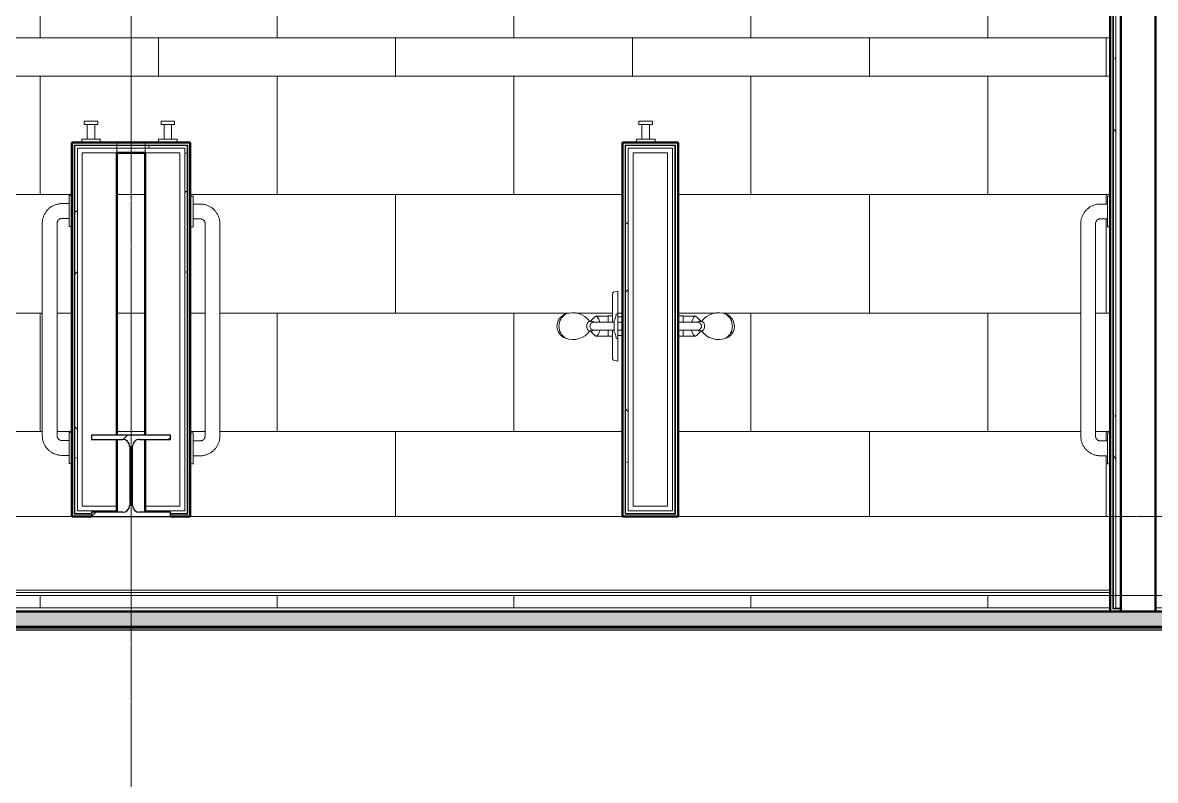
# Model space of a CAD drawing. Header units: inches. Extents: x 23906 to 26716, y -23130 to -20467.
# Drawn here: x 25390.9 to 25505.6, y -22814 to -22737.3 of the extents above; entities that cross this region are included whole.
import ezdxf

# ---------------------------------------------------------------- set-up
doc = ezdxf.new("R2010")
doc.units = ezdxf.units.IN
doc.header["$MEASUREMENT"] = 0
doc.linetypes.add('Grid Line 1_2_', pattern=[0.875, 0.5, -0.125, 0.125, -0.125])
for name, color, linetype, lineweight in [('A-FLOR', 192, 'Continuous', 13), ('A-FLOR-PATT', 8, 'Continuous', 13), ('A-GENM', 13, 'Continuous', 9), ('A-GLAZ-CWMG', 51, 'Continuous', 9), ('A-WALL', 113, 'Continuous', 13), ('A-WALL-PATT', 111, 'Continuous', 50), ('I-WALL', 2, 'Continuous', 13), ('L-SITE-WALL', 31, 'Continuous', 13), ('P-SANR-FIXT', 6, 'Continuous', 9), ('Q-SPCQ', 91, 'Continuous', 9), ('S-BEAM', 12, 'Continuous', 9), ('S-COLS', 52, 'Continuous', 9), ('S-GRID', 1, 'Continuous', 9)]:
    doc.layers.add(name, color=color, linetype=linetype, lineweight=lineweight)
pattern_1 = [(296.565, (14.4, 8.64), (0.000499, 57.600217), [6.44, -122.358]), (33.69, (17.28, 2.88), (0.000345, 57.60007), [10.384, -197.296]), (33.69, (74.88, 2.88), (0.000345, 57.60007), [10.384, -197.296]), (33.69, (132.48, 2.88), (0.000345, 57.60007), [10.384, -197.296]), (116.565, (25.92, 8.64), (-0.000396, 57.59977), [6.44, -122.358]), (213.69, (23.04, 14.4), (0.000345, 57.60007), [10.384, -197.296]), (213.69, (80.64, 14.4), (0.000345, 57.60007), [10.384, -197.296]), (213.69, (138.24, 14.4), (0.000345, 57.60007), [10.384, -197.296]), (26.565, (37.44, 8.64), (0.0005, 57.60022), [12.88, -115.918]), (26.565, (95.04, 8.64), (0.0005, 57.60022), [12.88, -115.918]), (270, (48.96, 14.4), (57.6, 4e-15), [5.76, -51.84]), (225, (48.96, 8.64), (-4e-15, 57.599504), [8.146, -73.313]), (135, (43.2, 2.88), (4e-15, 57.599504), [8.146, -73.313]), (288.435, (25.92, 25.92), (0.000265, 57.599939), [9.107, -173.04]), (18.435, (28.8, 17.28), (0.000265, 57.59994), [9.107, -173.04]), (18.435, (86.4, 17.28), (0.000265, 57.59994), [9.107, -173.04]), (18.435, (144, 17.28), (0.000265, 57.59994), [9.107, -173.04]), (135, (37.44, 20.16), (4e-15, 57.599504), [8.146, -73.313]), (180, (31.68, 25.92), (-7e-15, -57.6), [5.76, -51.84]), (251.565, (11.52, 40.32), (-0.000265, 57.599939), [9.107, -173.04]), (315, (8.64, 31.68), (-4e-15, 57.599504), [8.146, -73.313]), (71.565, (14.4, 25.92), (-0.000265, 57.599939), [9.107, -173.04]), (135, (17.28, 34.56), (4e-15, 57.599504), [8.146, -73.313]), (225, (34.56, 40.32), (-4e-15, 57.599504), [8.146, -73.313]), (123.69, (28.8, 34.56), (0.000345, 57.600068), [10.384, -197.296]), (123.69, (86.4, 34.56), (0.000345, 57.600068), [10.384, -197.296]), (26.565, (23.04, 43.2), (0.0005, 57.60022), [6.44, -122.358]), (26.565, (80.64, 43.2), (0.0005, 57.60022), [6.44, -122.358]), (315, (28.8, 46.08), (-4e-15, 57.599504), [8.146, -73.313]), (213.69, (54.72, 54.72), (0.000345, 57.60007), [10.384, -197.296]), (213.69, (112.32, 54.72), (0.000345, 57.60007), [10.384, -197.296]), (213.69, (169.92, 54.72), (0.000345, 57.60007), [10.384, -197.296]), (296.565, (46.08, 48.96), (0.000499, 57.600217), [6.44, -122.358]), (45, (48.96, 43.2), (4e-15, 57.599504), [8.146, -73.313]), (90, (54.72, 48.96), (-57.6, 4e-15), [5.76, -51.84]), (213.69, (28.8, 57.6), (0.000345, 57.60007), [10.384, -197.296]), (213.69, (86.4, 57.6), (0.000345, 57.60007), [10.384, -197.296]), (213.69, (144, 57.6), (0.000345, 57.60007), [10.384, -197.296]), (315, (20.16, 51.84), (-4e-15, 57.599504), [4.073, -77.386]), (26.565, (23.04, 48.96), (0.0005, 57.60022), [6.44, -122.358]), (26.565, (80.64, 48.96), (0.0005, 57.60022), [6.44, -122.358]), (90, (28.8, 51.84), (-57.6, 4e-15), [5.76, -51.84]), (333.435, (5.76, 54.72), (-0.0005, 57.60022), [6.44, -122.358]), (333.435, (63.36, 54.72), (-0.0005, 57.60022), [6.44, -122.358]), (243.435, (11.52, 51.84), (0.000396, 57.59977), [6.44, -122.358]), (161.565, (8.64, 46.08), (-0.000265, 57.59994), [9.107, -173.04]), (161.565, (66.24, 46.08), (-0.000265, 57.59994), [9.107, -173.04]), (161.565, (123.84, 46.08), (-0.000265, 57.59994), [9.107, -173.04]), (45, (0, 48.96), (4e-15, 57.599504), [8.146, -73.313]), (26.565, (2.88, 0), (0.0005, 57.60022), [6.44, -122.358]), (26.565, (60.48, 0), (0.0005, 57.60022), [6.44, -122.358]), (116.565, (8.64, 2.88), (-0.000396, 57.59977), [6.44, -122.358]), (206.565, (5.76, 8.64), (0.0005, 57.60022), [6.44, -122.358]), (206.565, (63.36, 8.64), (0.0005, 57.60022), [6.44, -122.358]), (296.565, (0, 5.76), (0.000499, 57.600217), [6.44, -122.358]), (14.036, (43.2, 25.92), (0.000245, 57.59979), [11.875, -225.616]), (14.036, (100.8, 25.92), (0.000245, 57.59979), [11.875, -225.616]), (14.036, (158.4, 25.92), (0.000245, 57.59979), [11.875, -225.616]), (14.036, (216, 25.92), (0.000245, 57.59979), [11.875, -225.616]), (135, (54.72, 28.8), (4e-15, 57.599504), [8.146, -73.313]), (198.435, (48.96, 34.56), (0.000265, 57.59994), [9.107, -173.04]), (198.435, (106.56, 34.56), (0.000265, 57.59994), [9.107, -173.04]), (198.435, (164.16, 34.56), (0.000265, 57.59994), [9.107, -173.04]), (296.565, (40.32, 31.68), (0.000499, 57.600217), [6.44, -122.358]), (333.435, (2.88, 17.28), (-0.0005, 57.60022), [6.44, -122.358]), (333.435, (60.48, 17.28), (-0.0005, 57.60022), [6.44, -122.358]), (45, (8.64, 14.4), (4e-15, 57.599504), [4.073, -77.386]), (116.565, (11.52, 17.28), (-0.000396, 57.59977), [6.44, -122.358]), (225, (8.64, 23.04), (-4e-15, 57.599504), [8.146, -73.313])]

# ---------------------------------------------------------------- blocks, each defined once
blk = doc.blocks.new('817_Grab_Bars - 8170-001240-25748-Enlarged First Floor Plan _East_')
at = {"layer": 'Q-SPCQ', "color": 7}
for p, q in [((25395.89, -22754.8), (25395.61, -22754.8)), ((25395.61, -22756.36), (25395.61, -22754.8)), ((25395.61, -22755.61), (25394.89, -22755.61)), ((25395.61, -22757.92), (25395.61, -22756.36)), ((25392.89, -22757.61), (25392.89, -22779.11)), ((25394.39, -22779.11), (25394.39, -22757.61)), ((25394.89, -22757.11), (25395.61, -22757.11)), ((25395.61, -22757.92), (25395.89, -22757.92)), ((25395.89, -22778.8), (25395.61, -22778.8)), ((25395.61, -22780.36), (25395.61, -22778.8)), ((25395.61, -22779.61), (25394.89, -22779.61)), ((25395.61, -22781.92), (25395.61, -22780.36)), ((25394.89, -22781.11), (25395.61, -22781.11)), ((25395.61, -22781.92), (25395.89, -22781.92))]:
    blk.add_line(p, q, dxfattribs=at)
at = {"layer": 'Q-SPCQ', "color": 7, "flags": 128}
for points in [[(25394.89, -22755.61), (25394.81, -22755.61), (25394.73, -22755.62), (25394.65, -22755.62), (25394.57, -22755.63), (25394.49, -22755.65), (25394.41, -22755.67), (25394.34, -22755.69), (25394.26, -22755.71), (25394.19, -22755.74), (25394.11, -22755.77), (25394.04, -22755.8), (25393.97, -22755.84), (25393.9, -22755.87), (25393.83, -22755.91), (25393.76, -22755.96), (25393.7, -22756.01), (25393.63, -22756.05), (25393.57, -22756.11), (25393.51, -22756.16), (25393.46, -22756.22), (25393.4, -22756.27), (25393.35, -22756.34), (25393.3, -22756.4), (25393.25, -22756.46), (25393.21, -22756.53), (25393.17, -22756.6), (25393.13, -22756.67), (25393.09, -22756.74), (25393.06, -22756.81), (25393.03, -22756.88), (25393, -22756.96), (25392.97, -22757.04), (25392.95, -22757.11), (25392.93, -22757.19), (25392.92, -22757.27), (25392.91, -22757.35), (25392.9, -22757.43), (25392.89, -22757.51), (25392.89, -22757.59), (25392.89, -22757.61)], [(25394.39, -22757.61), (25394.39, -22757.59), (25394.39, -22757.57), (25394.39, -22757.55), (25394.4, -22757.53), (25394.4, -22757.51), (25394.4, -22757.49), (25394.41, -22757.47), (25394.42, -22757.45), (25394.42, -22757.43), (25394.43, -22757.41), (25394.44, -22757.4), (25394.45, -22757.38), (25394.46, -22757.36), (25394.47, -22757.34), (25394.48, -22757.33), (25394.49, -22757.31), (25394.5, -22757.3), (25394.51, -22757.28), (25394.53, -22757.26), (25394.54, -22757.25), (25394.56, -22757.24), (25394.57, -22757.22), (25394.59, -22757.21), (25394.6, -22757.2), (25394.62, -22757.19), (25394.64, -22757.18), (25394.65, -22757.17), (25394.67, -22757.16), (25394.69, -22757.15), (25394.71, -22757.14), (25394.73, -22757.14), (25394.75, -22757.13), (25394.77, -22757.13), (25394.79, -22757.12), (25394.81, -22757.12), (25394.83, -22757.11), (25394.84, -22757.11), (25394.86, -22757.11), (25394.88, -22757.11), (25394.89, -22757.11)], [(25392.89, -22779.11), (25392.89, -22779.19), (25392.9, -22779.27), (25392.9, -22779.35), (25392.92, -22779.43), (25392.93, -22779.51), (25392.95, -22779.58), (25392.97, -22779.66), (25392.99, -22779.74), (25393.02, -22779.81), (25393.05, -22779.89), (25393.08, -22779.96), (25393.12, -22780.03), (25393.15, -22780.1), (25393.2, -22780.17), (25393.24, -22780.24), (25393.29, -22780.3), (25393.34, -22780.37), (25393.39, -22780.43), (25393.44, -22780.49), (25393.5, -22780.54), (25393.56, -22780.6), (25393.62, -22780.65), (25393.68, -22780.7), (25393.74, -22780.75), (25393.81, -22780.79), (25393.88, -22780.83), (25393.95, -22780.87), (25394.02, -22780.91), (25394.09, -22780.94), (25394.17, -22780.97), (25394.24, -22781), (25394.32, -22781.03), (25394.39, -22781.05), (25394.47, -22781.07), (25394.55, -22781.08), (25394.63, -22781.09), (25394.71, -22781.1), (25394.79, -22781.11), (25394.87, -22781.11), (25394.89, -22781.11)], [(25394.89, -22779.61), (25394.87, -22779.61), (25394.85, -22779.61), (25394.83, -22779.61), (25394.81, -22779.6), (25394.79, -22779.6), (25394.77, -22779.6), (25394.75, -22779.59), (25394.73, -22779.58), (25394.71, -22779.58), (25394.7, -22779.57), (25394.68, -22779.56), (25394.66, -22779.55), (25394.64, -22779.54), (25394.62, -22779.53), (25394.61, -22779.52), (25394.59, -22779.51), (25394.58, -22779.5), (25394.56, -22779.49), (25394.55, -22779.47), (25394.53, -22779.46), (25394.52, -22779.44), (25394.5, -22779.43), (25394.49, -22779.41), (25394.48, -22779.4), (25394.47, -22779.38), (25394.46, -22779.36), (25394.45, -22779.35), (25394.44, -22779.33), (25394.43, -22779.31), (25394.42, -22779.29), (25394.42, -22779.27), (25394.41, -22779.25), (25394.41, -22779.23), (25394.4, -22779.21), (25394.4, -22779.19), (25394.39, -22779.17), (25394.39, -22779.15), (25394.39, -22779.13), (25394.39, -22779.11), (25394.39, -22779.11)]]:
    blk.add_lwpolyline(points, dxfattribs=at)
blk = doc.blocks.new('Robe_hook_5552 - Robe_hook_5552-134757-Enlarged First Floor Plan _East_')
at = {"layer": 'A-GENM', "color": 7}
for p, q in [((-0.94, 0), (-0.94, -0.35)), ((-0.94, -0.35), (0.94, -0.35)), ((-0.37, -1.81), (-0.37, -0.35)), ((0.38, -1.81), (0.38, -0.35)), ((0.94, -0.35), (0.94, 0)), ((-0.69, -2.16), (-0.69, -1.81)), ((-0.69, -1.81), (0.69, -1.81)), ((0.69, -2.16), (-0.69, -2.16)), ((0.69, -1.81), (0.69, -2.16))]:
    blk.add_line(p, q, dxfattribs=at)
blk = doc.blocks.new('Plate - 1_2X6-187692-Enlarged First Floor Plan _East_')
at = {"layer": 'S-BEAM', "color": 7}
for p, q in [((76.13, 0.12), (-75.12, 0.12)), ((-75.12, -0.13), (76.13, -0.13))]:
    blk.add_line(p, q, dxfattribs=at)
blk = doc.blocks.new('Shower-Unit-Zurn-Z7301-SS-MT-DV2P-HW - Z7301-SS-MT-DV2P-HW-V42-Enlarged First Floor Plan _East_')
at = {"layer": 'P-SANR-FIXT', "color": 7}
for p, q in [((-3.31, -0.54), (-1.03, -0.54)), ((-1.03, -0.54), (-0.4, -0.54)), ((-1.03, -0.54), (-1.03, -0.99)), ((-1.03, -0.99), (-1, -0.99)), ((-1, -0.99), (-0.4, -0.99)), ((-1, -0.99), (-1, -2.23)), ((-0.4, -0.47), (-0.4, -2.46)), ((0.4, -2.46), (0.4, -0.47)), ((0.4, -0.54), (1.03, -0.54)), ((0.4, -0.99), (1, -0.99)), ((1, -2.23), (1, -0.99)), ((1, -0.99), (1.03, -0.99)), ((1.03, -0.99), (1.03, -0.54)), ((1.03, -0.54), (3.31, -0.54)), ((-0.48, -2.64), (-0.48, -2.84)), ((0.48, -2.84), (0.48, -2.64))]:
    blk.add_line(p, q, dxfattribs=at)
for centre, radius, start, end in [((-3.31, -0.42), 0.125, 210.8, 270), ((3.31, -0.42), 0.125, 270, 329.2), ((-0.63, -2.12), 0.388, 197.5027, 230.4973), ((0.63, -2.12), 0.388, 309.5027, 342.4973), ((0.79, -4.57), 2.15, 126.1534, 200.0175), ((-2.26, -4.09), 2.18, 35.18, 50.4973), ((2.26, -4.09), 2.18, 129.5027, 144.8141), ((-0.79, -4.57), 2.15, 337.8261, 53.8466), ((0, -4.86), 1.31, 200.0175, 336.4181), ((0, -4.51), 1.46, 212.9208, 327.0792)]:
    blk.add_arc(centre, radius, start, end, dxfattribs=at)
for centre, major_axis, ratio, start_param, end_param in [((-0.11, -2.15), (-1.11, 0.08), 0.351489, 2.831356, 4.247568), ((0, -2.84), (-0.476, 0), 0.662364, 0, 3.141593), ((0, -2.46), (-0.4, 0), 0.941821, 0, 3.141593)]:
    blk.add_ellipse(centre, major_axis=major_axis, ratio=ratio, start_param=start_param, end_param=end_param, dxfattribs=at)
blk.add_open_spline([(-0.42, -1.83), (-0.46, -1.84), (-0.57, -1.87), (-0.78, -1.95), (-0.96, -2.08), (-1.02, -2.22), (-0.98, -2.3), (-0.94, -2.34)], degree=3, knots=[0.0572746, 0.0572746, 0.0572746, 0.0572746, 0.1428571, 0.2857143, 0.5714286, 0.7857143, 1, 1, 1, 1], dxfattribs=at)
for points in [[(-0.4, -2.46), (-0.42, -2.48), (-0.44, -2.52), (-0.47, -2.58), (-0.48, -2.62), (-0.48, -2.64)], [(0.48, -2.64), (0.48, -2.62), (0.47, -2.58), (0.44, -2.52), (0.42, -2.48), (0.4, -2.46)]]:
    blk.add_open_spline(points, degree=3, dxfattribs=at)
blk = doc.blocks.new('Shower-Unit-Zurn-Z7301-SS-MT-DV2P-HW - Z7301-SS-MT-DV2P-HW-V43-Enlarged First Floor Plan _East_')
at = {"layer": 'P-SANR-FIXT', "color": 7}
for p, q in [((-0.48, 2.64), (-0.48, 2.84)), ((-0.4, 0.38), (-0.4, 2.46)), ((0.4, 2.46), (0.4, 0.38)), ((0.48, 2.84), (0.48, 2.64)), ((-1, 0.99), (-1, 2.23)), ((1, 2.23), (1, 0.99)), ((-3.56, 0), (-3.43, 0.45)), ((-1.24, 0), (-3.56, 0)), ((-3.31, 0.54), (-1.03, 0.54)), ((-1.24, 0), (-1.24, 0.1)), ((-1.03, 0.99), (-1, 0.99)), ((-1.03, 0.54), (-1.03, 0.99)), ((-1.03, 0.54), (-0.4, 0.54)), ((-1, 0.99), (-0.4, 0.99)), ((-0.94, -0.47), (-0.94, 0)), ((-0.55, 0.38), (-0.4, 0.38)), ((-0.4, 0.38), (0.4, 0.38)), ((0.4, 0.99), (1, 0.99)), ((0.4, 0.54), (1.03, 0.54)), ((0.4, 0.38), (0.55, 0.38)), ((0.93, 0), (0.93, -0.47)), ((1, 0.99), (1.03, 0.99)), ((1.03, 0.99), (1.03, 0.54)), ((1.03, 0.54), (3.31, 0.54)), ((1.24, 0.1), (1.24, 0)), ((3.56, 0), (1.24, 0)), ((3.43, 0.45), (3.56, 0)), ((-0.4, 0), (-1.24, 0)), ((-0.4, -0.47), (-0.4, 0)), ((-0.4, 0), (0.4, 0)), ((0.4, 0), (0.4, -0.47)), ((1.24, 0), (0.4, 0))]:
    blk.add_line(p, q, dxfattribs=at)
for centre, radius, start, end in [((0, 4.86), 1.31, 23.5819, 159.9825), ((0, 4.51), 1.46, 32.9208, 147.0792), ((0.79, 4.57), 2.15, 159.9825, 233.8466), ((-0.79, 4.57), 2.15, 306.1534, 22.1739), ((-0.63, 2.12), 0.388, 129.5027, 162.4973), ((-2.26, 4.09), 2.18, 309.5027, 324.82), ((2.26, 4.09), 2.18, 215.1859, 230.4973), ((0.63, 2.12), 0.388, 17.5027, 50.4973), ((-3.31, 0.42), 0.125, 90, 164), ((-1.14, 0.1), 0.0945, 90, 180), ((-1.14, 1.21), 1.02, 270, 305.478), ((1.14, 1.21), 1.02, 234.522, 270), ((1.14, 0.1), 0.0945, 0, 90), ((3.31, 0.42), 0.125, 16, 90)]:
    blk.add_arc(centre, radius, start, end, dxfattribs=at)
for centre, major_axis, ratio, start_param, end_param in [((0, 2.84), (0.476, 0), 0.662364, 0, 3.141593), ((0, 2.46), (0.4, 0), 0.941821, 0, 3.141593), ((-0.11, 2.15), (1.11, 0.08), 0.351489, 5.17721, 6.593422)]:
    blk.add_ellipse(centre, major_axis=major_axis, ratio=ratio, start_param=start_param, end_param=end_param, dxfattribs=at)
blk.add_open_spline([(-0.42, 1.83), (-0.46, 1.84), (-0.57, 1.87), (-0.78, 1.95), (-0.96, 2.08), (-1.02, 2.22), (-0.98, 2.3), (-0.94, 2.34)], degree=3, knots=[0.0572746, 0.0572746, 0.0572746, 0.0572746, 0.1428571, 0.2857143, 0.5714286, 0.7857143, 1, 1, 1, 1], dxfattribs=at)
for points in [[(-0.4, 2.46), (-0.42, 2.48), (-0.44, 2.52), (-0.47, 2.58), (-0.48, 2.62), (-0.48, 2.64)], [(0.48, 2.64), (0.48, 2.62), (0.47, 2.58), (0.44, 2.52), (0.42, 2.48), (0.4, 2.46)]]:
    blk.add_open_spline(points, degree=3, dxfattribs=at)
blk = doc.blocks.new('Locker Rooms and Restrooms_rvt-1-Enlarged First Floor Plan _East_')
at = {"layer": 'A-FLOR-PATT', "lineweight": 9}
h = blk.add_hatch(dxfattribs=at)
h.set_pattern_fill('FP_22', color=27, style=0, pattern_type=2)
h.set_pattern_definition([(180, (25404.64, -22727.43), (48, -23.999), [48, 0, 0, 0]), (270, (25380.64, -22715.43), (48, 3e-15), [11.999, -11.999]), (270, (25392.64, -22727.43), (48, 3e-15), [11.999, -11.999]), (270, (25368.64, -22727.43), (48, 3e-15), [11.999, -11.999]), (180, (25404.64, -22739.428), (48, -23.999), [48, 0, 0, 0]), (270, (25356.64, -22715.43), (48, 3e-15), [11.999, -11.999])])
h.paths.add_polyline_path([(25316.95, -22738.8), (25501.08, -22738.8), (25501.08, -22696.49), (25434.58, -22696.49), (25434.58, -22695.43), (25388.7, -22695.43), (25388.7, -22696.49), (25308.2, -22696.49), (25308.2, -22696.24), (25307.95, -22696.24), (25307.95, -22696.18), (25307.89, -22696.18), (25307.89, -22695.93), (25307.77, -22695.93), (25307.77, -22738.8)], flags=0)
h.paths.add_polyline_path([(25388.45, -22696.24), (25388.39, -22696.18), (25388.39, -22696.24)], flags=0)
h.paths.add_polyline_path([(25434.89, -22696.24), (25434.89, -22696.18), (25434.83, -22696.24)], flags=0)
h.paths.add_polyline_path([(25501.33, -22696.24), (25501.39, -22696.24), (25501.36, -22696.21)], flags=0)
h = blk.add_hatch(dxfattribs=at)
h.set_pattern_fill('FP_21', color=27, style=0, pattern_type=2)
h.set_pattern_definition([(0, (25404.64, -22754.728), (-48, 23.999), [48, 0, 0, 0]), (90, (25428.64, -22766.73), (-48, 3e-15), [11.999, -11.999]), (90, (25416.64, -22754.73), (-48, 3e-15), [11.999, -11.999]), (90, (25440.64, -22754.73), (-48, 3e-15), [11.999, -11.999]), (0, (25404.64, -22742.73), (-48, 23.999), [48, 0, 0, 0]), (90, (25452.64, -22766.73), (-48, 3e-15), [11.999, -11.999])])
h.paths.add_polyline_path([(25337.56, -22796.91), (25340.37, -22796.91), (25340.37, -22796.55), (25501.08, -22796.55), (25501.08, -22795.3), (25337.81, -22795.3), (25337.81, -22796.55), (25336.74, -22796.55), (25336.74, -22796.91), (25337.49, -22796.91)], flags=0)
h.paths.add_polyline_path([(25337.56, -22796.3), (25337.49, -22796.24), (25337.49, -22796.3)], flags=0)
h.paths.add_polyline_path([(25309.72, -22755.37), (25309.78, -22755.34), (25309.74, -22755.25)], flags=0)
h.paths.add_polyline_path([(25309.63, -22755.16), (25309.69, -22755.13), (25309.62, -22755.15)], flags=0)
h.paths.add_polyline_path([(25309.45, -22755.09), (25309.51, -22755.05), (25309.45, -22755.07)], flags=0)
h.paths.add_polyline_path([(25310.73, -22754.15), (25310.62, -22754.15), (25310.7, -22754.16)], flags=0)
h.paths.add_polyline_path([(25309.45, -22781.89), (25309.47, -22781.94), (25309.56, -22781.91)], flags=0)
h.paths.add_polyline_path([(25309.65, -22781.8), (25309.72, -22781.62), (25309.72, -22781.75), (25309.67, -22781.78)], flags=0)
h.paths.add_polyline_path([(25501.08, -22787.3), (25501.08, -22781.96), (25500.8, -22781.96), (25500.8, -22781.15), (25499.85, -22781.1), (25499.25, -22780.95), (25498.96, -22780.78), (25498.58, -22780.45), (25498.37, -22780.15), (25498.21, -22779.83), (25498.08, -22779.15), (25498.12, -22757.42), (25498.28, -22756.82), (25498.46, -22756.51), (25498.77, -22756.15), (25499.08, -22755.94), (25499.49, -22755.76), (25500.08, -22755.65), (25500.8, -22755.62), (25500.8, -22754.83), (25501.08, -22754.83), (25501.08, -22738.8), (25307.77, -22738.8), (25307.77, -22767.09), (25308.2, -22767.09), (25308.2, -22764.46), (25308.65, -22764.59), (25308.74, -22764.71), (25308.74, -22766.52), (25308.83, -22766.52), (25308.83, -22760.4), (25308.58, -22760.4), (25308.58, -22760.77), (25308.2, -22760.77), (25308.2, -22759.27), (25308.58, -22759.27), (25308.58, -22759.65), (25309.7, -22759.62), (25309.7, -22759.29), (25309.57, -22758.52), (25309.7, -22758.52), (25309.67, -22755.25), (25309.61, -22755.16), (25309.45, -22755.12), (25308.45, -22755.12), (25308.45, -22755.99), (25308.2, -22755.99), (25308.2, -22751.93), (25308.48, -22751.93), (25308.48, -22752.74), (25310.54, -22752.78), (25310.84, -22752.88), (25310.93, -22752.97), (25310.96, -22753.04), (25311.06, -22753.11), (25311.15, -22753.37), (25311.19, -22753.37), (25311.18, -22753.63), (25311.13, -22753.74), (25311.03, -22753.95), (25310.75, -22754.14), (25310.56, -22754.22), (25310.45, -22754.2), (25310.38, -22754.24), (25310.54, -22754.37), (25310.75, -22754.66), (25310.9, -22755.11), (25310.95, -22755.37), (25310.95, -22759.75), (25312.43, -22759.42), (25313.05, -22759.41), (25313.74, -22759.47), (25314.62, -22759.67), (25315.08, -22759.47), (25315.36, -22759.31), (25315.79, -22759.16), (25316.25, -22759.09), (25316.59, -22758.86), (25316.96, -22758.7), (25317.37, -22758.63), (25317.73, -22758.64), (25318.09, -22758.72), (25318.4, -22758.93), (25318.52, -22759.08), (25318.68, -22759.37), (25318.77, -22759.69), (25318.8, -22760.02), (25318.77, -22760.35), (25318.68, -22760.67), (25318.4, -22761.11), (25318.09, -22761.32), (25317.73, -22761.4), (25317.37, -22761.41), (25316.96, -22761.34), (25316.59, -22761.19), (25316.25, -22760.95), (25315.79, -22760.89), (25315.19, -22760.63), (25314.87, -22760.46), (25314.62, -22760.37), (25314.41, -22760.39), (25313.74, -22760.57), (25312.99, -22760.63), (25312.43, -22760.62), (25311.71, -22760.46), (25311.58, -22760.4), (25311.39, -22760.39), (25310.95, -22760.3), (25310.95, -22767.47), (25311.05, -22767.54), (25311.42, -22767.15), (25311.7, -22766.92), (25311.7, -22766.77), (25312.19, -22766.75), (25312.7, -22766.67), (25313.13, -22766.69), (25313.59, -22766.82), (25313.86, -22766.98), (25314.08, -22767.2), (25314.24, -22767.46), (25314.34, -22767.75), (25314.34, -22768.24), (25314.33, -22768.37), (25314.21, -22768.66), (25314.03, -22768.91), (25313.79, -22769.11), (25313.4, -22769.27), (25312.97, -22769.37), (25312.42, -22769.35), (25312.16, -22769.27), (25311.7, -22769.27), (25311.7, -22769.07), (25311.36, -22768.84), (25311.04, -22768.51), (25310.95, -22768.62), (25310.91, -22781.77), (25310.82, -22782.16), (25310.62, -22782.49), (25310.55, -22782.61), (25310.46, -22782.7), (25310.12, -22782.93), (25309.71, -22783.06), (25309.45, -22783.12), (25308.45, -22783.12), (25308.45, -22783.99), (25308.2, -22783.99), (25308.2, -22780.99), (25308.45, -22780.99), (25308.45, -22781.87), (25309.56, -22781.84), (25309.67, -22781.82), (25309.7, -22781.82), (25309.76, -22781.62), (25309.7, -22781.62), (25309.7, -22780.49), (25308.2, -22780.49), (25308.2, -22779.99), (25308.02, -22779.99), (25308.02, -22775.99), (25308.2, -22775.99), (25308.2, -22775.49), (25309.7, -22775.49), (25309.7, -22769.02), (25309.53, -22769.02), (25309.33, -22769.19), (25309.33, -22772.52), (25308.58, -22772.52), (25308.58, -22772.77), (25308.2, -22772.77), (25308.2, -22768.96), (25307.77, -22768.96), (25307.77, -22786.05), (25307.89, -22786.05), (25307.89, -22785.8), (25307.95, -22785.8), (25307.95, -22785.74), (25308.2, -22785.74), (25308.2, -22785.49), (25309.7, -22785.49), (25309.7, -22785.24), (25310.58, -22785.24), (25310.62, -22784.09), (25310.69, -22783.72), (25310.91, -22783.36), (25310.98, -22783.25), (25311.07, -22783.16), (25311.41, -22782.92), (25311.82, -22782.79), (25312.08, -22782.74), (25321.95, -22782.74), (25321.99, -22772.75), (25322.09, -22772.51), (25322.24, -22772.31), (25322.45, -22772.15), (25322.69, -22772.05), (25322.95, -22772.01), (25327.96, -22771.99), (25328.22, -22771.84), (25328.38, -22771.58), (25328.4, -22771.42), (25328.43, -22753.11), (25328.53, -22752.87), (25328.69, -22752.66), (25328.89, -22752.5), (25329.14, -22752.41), (25329.39, -22752.37), (25342.54, -22752.37), (25342.78, -22752.56), (25342.79, -22752.62), (25342.79, -22758.58), (25344.03, -22758.58), (25344.03, -22757.59), (25344.2, -22757.59), (25344.2, -22760.57), (25344.02, -22760.57), (25344.02, -22759.58), (25342.79, -22759.58), (25342.79, -22764.56), (25343.23, -22764.85), (25343.6, -22765.23), (25343.88, -22765.68), (25344.05, -22766.18), (25344.11, -22766.71), (25344.11, -22767.39), (25344.2, -22767.39), (25344.2, -22770.38), (25344.11, -22770.38), (25344.11, -22771.06), (25344.04, -22771.58), (25343.87, -22772.08), (25343.59, -22772.53), (25343.23, -22772.91), (25342.79, -22773.2), (25342.79, -22778.04), (25344.03, -22778.04), (25344.03, -22777.04), (25344.2, -22777.04), (25344.2, -22749.42), (25349.83, -22749.42), (25349.83, -22764.46), (25350.28, -22764.59), (25350.37, -22764.71), (25350.37, -22766.99), (25352.06, -22767.03), (25352.29, -22767.2), (25352.67, -22767.54), (25353.04, -22767.15), (25353.52, -22766.87), (25353.81, -22766.75), (25354.28, -22766.67), (25354.76, -22766.69), (25355.21, -22766.82), (25355.48, -22766.98), (25355.7, -22767.2), (25355.87, -22767.46), (25355.97, -22767.75), (25355.97, -22768.24), (25355.95, -22768.37), (25355.83, -22768.66), (25355.65, -22768.91), (25355.41, -22769.11), (25355.14, -22769.25), (25354.6, -22769.37), (25354.04, -22769.35), (25353.37, -22769.1), (25352.98, -22768.84), (25352.66, -22768.51), (25352.51, -22768.62), (25352.06, -22769.02), (25350.37, -22769.05), (25350.37, -22771.34), (25350.28, -22771.46), (25349.83, -22771.58), (25349.83, -22787.3), (25395.89, -22787.3), (25395.89, -22781.92), (25395.61, -22781.92), (25395.61, -22781.11), (25394.66, -22781.07), (25394.07, -22780.91), (25393.77, -22780.74), (25393.39, -22780.42), (25393.19, -22780.11), (25393.03, -22779.79), (25392.89, -22779.11), (25392.93, -22757.38), (25393.09, -22756.78), (25393.27, -22756.47), (25393.58, -22756.11), (25393.89, -22755.9), (25394.29, -22755.73), (25394.99, -22755.61), (25395.61, -22755.58), (25395.61, -22754.8), (25395.89, -22754.8), (25395.89, -22749.42), (25407.89, -22749.42), (25407.89, -22754.83), (25408.17, -22754.83), (25408.17, -22755.65), (25409.12, -22755.69), (25409.72, -22755.85), (25410.01, -22756.01), (25410.39, -22756.34), (25410.59, -22756.64), (25410.75, -22756.96), (25410.89, -22757.65), (25410.85, -22779.37), (25410.69, -22779.97), (25410.51, -22780.29), (25410.2, -22780.65), (25409.89, -22780.85), (25409.48, -22781.03), (25408.89, -22781.15), (25408.17, -22781.18), (25408.17, -22781.96), (25407.89, -22781.96), (25407.89, -22787.3), (25451.67, -22787.3), (25451.67, -22768.96), (25451.2, -22768.96), (25451.2, -22771.58), (25450.75, -22771.46), (25450.66, -22771.34), (25450.66, -22769.05), (25448.97, -22769.02), (25448.74, -22768.84), (25448.36, -22768.51), (25447.89, -22768.96), (25447.51, -22769.19), (25446.99, -22769.35), (25446.27, -22769.34), (25445.82, -22769.21), (25445.54, -22769.04), (25445.33, -22768.83), (25445.16, -22768.57), (25445.06, -22768.24), (25445.03, -22768.06), (25445.08, -22767.7), (25445.2, -22767.4), (25445.38, -22767.14), (25445.62, -22766.94), (25445.89, -22766.8), (25446.43, -22766.68), (25446.75, -22766.67), (25447.22, -22766.75), (25447.8, -22767.03), (25448.17, -22767.34), (25448.37, -22767.53), (25448.52, -22767.42), (25448.97, -22767.03), (25450.66, -22766.99), (25450.66, -22764.71), (25450.75, -22764.59), (25451.2, -22764.46), (25451.2, -22767.09), (25451.67, -22767.09), (25451.67, -22749.42), (25457.3, -22749.42), (25457.3, -22764.61), (25457.37, -22764.71), (25457.37, -22766.99), (25459.06, -22767.03), (25459.29, -22767.2), (25459.67, -22767.54), (25460.04, -22767.15), (25460.52, -22766.87), (25460.81, -22766.75), (25461.28, -22766.67), (25461.76, -22766.69), (25462.21, -22766.82), (25462.48, -22766.98), (25462.7, -22767.2), (25462.87, -22767.46), (25462.97, -22767.75), (25462.97, -22768.24), (25462.95, -22768.37), (25462.83, -22768.66), (25462.65, -22768.91), (25462.39, -22769.12), (25462.14, -22769.25), (25461.6, -22769.37), (25461.04, -22769.35), (25460.37, -22769.1), (25459.98, -22768.84), (25459.66, -22768.51), (25459.51, -22768.62), (25459.06, -22769.02), (25457.37, -22769.05), (25457.37, -22771.34), (25457.3, -22771.43), (25457.3, -22787.3), (25487.66, -22787.3)], flags=0)
h.paths.add_polyline_path([(25344.2, -22787.3), (25344.2, -22780.03), (25344.03, -22780.03), (25344.03, -22779.04), (25342.79, -22779.04), (25342.76, -22785.25), (25342.54, -22785.37), (25327.7, -22785.37), (25327.7, -22785.49), (25337.81, -22785.49), (25337.81, -22787.3), (25342.79, -22787.3)], flags=0)
h.paths.add_polyline_path([(25349.52, -22787.05), (25349.57, -22787.05), (25349.52, -22786.99)], flags=0)
h.paths.add_polyline_path([(25344.45, -22787.05), (25344.52, -22787.05), (25344.52, -22786.99)], flags=0)
h.paths.add_polyline_path([(25396.14, -22787.05), (25396.2, -22787.05), (25396.2, -22786.99), (25396.14, -22787.05)], flags=0)
h.paths.add_polyline_path([(25451.92, -22787.05), (25451.98, -22787.05), (25451.98, -22786.99)], flags=0)
h.paths.add_polyline_path([(25457.05, -22787.05), (25456.98, -22786.99), (25456.98, -22787.05)], flags=0)
h.paths.add_polyline_path([(25407.58, -22787.05), (25407.64, -22787.05), (25407.58, -22786.99)], flags=0)
h.paths.add_polyline_path([(25400.45, -22786.87), (25401.05, -22786.87), (25401.54, -22786.67), (25401.75, -22786.18), (25401.75, -22780.18), (25401.54, -22779.69), (25401.05, -22779.49), (25400.45, -22779.49), (25400.45, -22786.74)], flags=0)
h.paths.add_polyline_path([(25402.73, -22786.87), (25403.33, -22786.87), (25403.33, -22779.49), (25402.73, -22779.49), (25402.24, -22779.69), (25402.03, -22780.18), (25402.06, -22786.24), (25402.24, -22786.67), (25402.41, -22786.74)], flags=0)
h.paths.add_polyline_path([(25337.56, -22785.8), (25337.54, -22785.76), (25337.49, -22785.8)], flags=0)
h.paths.add_polyline_path([(25312.08, -22783.97), (25312.06, -22783.91), (25311.97, -22783.95)], flags=0)
h.paths.add_polyline_path([(25311.88, -22784.06), (25311.8, -22784.19), (25311.81, -22784.11), (25311.86, -22784.07)], flags=0)
h.paths.add_polyline_path([(25316.73, -22785.49), (25324.7, -22785.49), (25324.7, -22785.37), (25322.69, -22785.34), (25322.35, -22785.16), (25322.24, -22785.08), (25322.09, -22784.87), (25321.99, -22784.63), (25321.95, -22784.37), (25321.95, -22783.99), (25311.97, -22784.02), (25311.86, -22784.03), (25311.84, -22784), (25311.77, -22784.24), (25311.83, -22784.24), (25311.83, -22785.24), (25312.7, -22785.24), (25312.7, -22785.49), (25314.96, -22785.49)], flags=0)
h.paths.add_polyline_path([(25309.61, -22779.99), (25309.7, -22779.94), (25309.7, -22779.52), (25309.61, -22779.49), (25309.46, -22779.54), (25309.37, -22779.66), (25309.37, -22779.82), (25309.46, -22779.94)], flags=0)
h.paths.add_polyline_path([(25500.08, -22779.67), (25500.08, -22779.65), (25500.8, -22779.62), (25500.8, -22778.83), (25501.08, -22778.83), (25501.08, -22757.96), (25500.8, -22757.95), (25500.8, -22757.15), (25499.99, -22757.18), (25499.71, -22757.33), (25499.58, -22757.75), (25499.62, -22779.37), (25499.83, -22779.59), (25500, -22779.65)], flags=0)
h.paths.add_polyline_path([(25409.39, -22779.15), (25409.35, -22757.42), (25409.14, -22757.2), (25408.89, -22757.15), (25408.17, -22757.18), (25408.17, -22757.96), (25407.89, -22757.96), (25407.89, -22778.83), (25408.17, -22778.83), (25408.17, -22779.65), (25408.98, -22779.61), (25409.26, -22779.46), (25409.38, -22779.16)], flags=0)
h.paths.add_polyline_path([(25499.72, -22779.5), (25499.62, -22779.37), (25499.62, -22779.24), (25499.69, -22779.42)], flags=0)
h.paths.add_polyline_path([(25500.08, -22779.65), (25499.76, -22779.55), (25499.78, -22779.52), (25500.06, -22779.64)], flags=0)
h.paths.add_polyline_path([(25394.89, -22779.64), (25394.89, -22779.61), (25395.61, -22779.58), (25395.61, -22778.8), (25395.89, -22778.8), (25395.89, -22757.92), (25395.61, -22757.92), (25395.61, -22757.11), (25394.8, -22757.15), (25394.52, -22757.29), (25394.39, -22757.61), (25394.43, -22779.33), (25394.64, -22779.55), (25394.81, -22779.61)], flags=0)
h.paths.add_polyline_path([(25394.54, -22779.46), (25394.43, -22779.33), (25394.43, -22779.2), (25394.5, -22779.38)], flags=0)
h.paths.add_polyline_path([(25394.89, -22779.61), (25394.57, -22779.51), (25394.6, -22779.49), (25394.88, -22779.6)], flags=0)
h.paths.add_polyline_path([(25400.45, -22779.05), (25403.33, -22779.05), (25403.33, -22750.48), (25400.45, -22750.48), (25400.45, -22772.48)], flags=0)
h.paths.add_polyline_path([(25309.61, -22778.24), (25309.7, -22778.19), (25309.7, -22777.77), (25309.61, -22777.74), (25309.46, -22777.79), (25309.37, -22777.93), (25309.38, -22778.07), (25309.46, -22778.19)], flags=0)
h.paths.add_polyline_path([(25309.61, -22776.49), (25309.7, -22776.44), (25309.7, -22776.02), (25309.61, -22775.99), (25309.46, -22776.04), (25309.37, -22776.16), (25309.37, -22776.32), (25309.46, -22776.44)], flags=0)
h.paths.add_polyline_path([(25308.6, -22771.52), (25308.83, -22771.52), (25308.83, -22769.52), (25308.74, -22769.52), (25308.74, -22771.34), (25308.65, -22771.46), (25308.58, -22771.52)], flags=0)
h.paths.add_polyline_path([(25309.53, -22767.03), (25309.7, -22767.03), (25309.7, -22760.4), (25309.33, -22760.4), (25309.33, -22766.85)], flags=0)
h.paths.add_polyline_path([(25409.39, -22757.65), (25409.31, -22757.38), (25409.35, -22757.42)], flags=0)
h.paths.add_polyline_path([(25409.24, -22757.29), (25409.14, -22757.21), (25409.21, -22757.25)], flags=0)
h.paths.add_polyline_path([(25456.98, -22749.73), (25457.05, -22749.67), (25456.98, -22749.67)], flags=0)
h.paths.add_polyline_path([(25451.98, -22749.73), (25451.98, -22749.67), (25451.92, -22749.67)], flags=0)
h.paths.add_polyline_path([(25344.52, -22749.73), (25344.52, -22749.67), (25344.45, -22749.67)], flags=0)
h.paths.add_polyline_path([(25407.58, -22749.73), (25407.64, -22749.67), (25407.58, -22749.67)], flags=0)
h.paths.add_polyline_path([(25396.2, -22749.73), (25396.2, -22749.67), (25396.14, -22749.67)], flags=0)
h.paths.add_polyline_path([(25349.52, -22749.73), (25349.52, -22749.67), (25349.52, -22749.67)], flags=0)
at = {"layer": 'A-WALL-PATT', "lineweight": 9}
h = blk.add_hatch(dxfattribs=at)
h.set_pattern_fill('FP_20', style=0, pattern_type=2)
h.set_pattern_definition(pattern_1)
h.paths.add_polyline_path([(25502.14, -22796.66), (25502.14, -22796.59), (25501.39, -22796.59), (25501.39, -22796.66)], flags=0)
h.paths.add_polyline_path([(25501.33, -22796.66), (25501.39, -22796.59), (25501.39, -22696.24), (25501.33, -22696.24), (25501.33, -22782.16)], flags=0)
h = blk.add_hatch(dxfattribs=at)
h.set_pattern_fill('FP_20', style=0, pattern_type=2)
h.set_pattern_definition(pattern_1)
h.paths.add_polyline_path([(25501.64, -22796.59), (25501.64, -22696.18), (25501.39, -22696.18), (25501.39, -22796.59)], flags=0)
h = blk.add_hatch(dxfattribs=at)
h.set_pattern_fill('FP_20', style=0, pattern_type=2)
h.set_pattern_definition(pattern_1)
h.paths.add_polyline_path([(25396.2, -22787.05), (25397.89, -22787.01), (25397.89, -22786.99), (25396.2, -22786.99)], flags=0)
h.paths.add_polyline_path([(25396.2, -22749.73), (25400.45, -22749.73), (25400.45, -22749.67), (25396.2, -22749.67)], flags=0)
h.paths.add_polyline_path([(25396.14, -22787.05), (25396.2, -22786.99), (25396.2, -22749.73), (25396.14, -22749.67), (25396.14, -22782.16)], flags=0)
h = blk.add_hatch(dxfattribs=at)
h.set_pattern_fill('FP_20', style=0, pattern_type=2)
h.set_pattern_definition(pattern_1)
h.paths.add_polyline_path([(25397.89, -22786.99), (25397.89, -22786.87), (25400.45, -22786.87), (25400.45, -22786.74), (25396.45, -22786.74), (25396.45, -22749.98), (25400.45, -22749.98), (25400.45, -22749.73), (25396.2, -22749.73), (25396.2, -22786.99), (25396.45, -22786.99)], flags=0)
h = blk.add_hatch(dxfattribs=at)
h.set_pattern_fill('FP_20', style=0, pattern_type=2)
h.set_pattern_definition(pattern_1)
h.paths.add_polyline_path([(25400.45, -22749.73), (25403.33, -22749.73), (25403.33, -22749.67), (25400.45, -22749.67)], flags=0)
h = blk.add_hatch(dxfattribs=at)
h.set_pattern_fill('FP_20', style=0, pattern_type=2)
h.set_pattern_definition(pattern_1)
h.paths.add_polyline_path([(25407.58, -22749.73), (25407.58, -22749.67), (25403.33, -22749.67), (25403.33, -22749.73), (25407.33, -22749.73)], flags=0)
h.paths.add_polyline_path([(25407.58, -22786.99), (25405.89, -22787.01), (25405.89, -22787.05), (25407.58, -22787.05)], flags=0)
h.paths.add_polyline_path([(25407.64, -22787.05), (25407.64, -22749.67), (25407.58, -22749.73), (25407.58, -22786.99)], flags=0)
h = blk.add_hatch(dxfattribs=at)
h.set_pattern_fill('FP_20', style=0, pattern_type=2)
h.set_pattern_definition(pattern_1)
h.paths.add_polyline_path([(25407.58, -22786.99), (25407.58, -22749.73), (25403.33, -22749.73), (25403.33, -22749.98), (25407.33, -22749.98), (25407.33, -22786.74), (25403.33, -22786.74), (25403.33, -22786.87), (25405.89, -22786.87), (25405.89, -22786.99), (25407.33, -22786.99)], flags=0)
h = blk.add_hatch(dxfattribs=at)
h.set_pattern_fill('FP_20', style=0, pattern_type=2)
h.set_pattern_definition(pattern_1)
h.paths.add_polyline_path([(25451.98, -22786.99), (25451.98, -22787.05), (25456.98, -22787.05), (25456.98, -22786.99), (25452.23, -22786.99)], flags=0)
h.paths.add_polyline_path([(25451.98, -22749.73), (25456.98, -22749.73), (25456.98, -22749.67), (25451.98, -22749.67)], flags=0)
h.paths.add_polyline_path([(25451.92, -22787.05), (25451.98, -22786.99), (25451.98, -22749.73), (25451.92, -22749.67), (25451.92, -22782.16)], flags=0)
h = blk.add_hatch(dxfattribs=at)
h.set_pattern_fill('FP_20', style=0, pattern_type=2)
h.set_pattern_definition(pattern_1)
h.paths.add_polyline_path([(25453.96, -22786.99), (25456.73, -22786.99), (25456.73, -22786.74), (25452.23, -22786.74), (25452.23, -22749.98), (25456.73, -22749.98), (25456.73, -22749.73), (25451.98, -22749.73), (25451.98, -22786.99), (25452.23, -22786.99)], flags=0)
at = {"layer": 'A-FLOR', "color": 10}
for p, q in [((25501.08, -22738.8), (25307.77, -22738.8)), ((25307.77, -22738.8), (25501.08, -22738.8))]:
    blk.add_line(p, q, dxfattribs=at)
at = {"layer": 'A-FLOR', "color": 133}
for p, q in [((25340.37, -22796.91), (25501.08, -22796.91)), ((25501.08, -22796.91), (25502.14, -22796.91))]:
    blk.add_line(p, q, dxfattribs=at)
at = {"layer": 'A-WALL', "color": 10}
for p, q in [((25501.33, -22796.66), (25501.33, -22696.49)), ((25501.39, -22796.59), (25501.39, -22696.49)), ((25501.64, -22796.59), (25501.64, -22696.49)), ((25400.45, -22749.67), (25400.45, -22749.42)), ((25400.45, -22749.42), (25400.45, -22749.67)), ((25403.33, -22749.42), (25403.33, -22749.67)), ((25403.33, -22749.67), (25403.33, -22749.42)), ((25396.2, -22749.67), (25396.14, -22749.67)), ((25396.14, -22749.67), (25396.14, -22787.05)), ((25400.45, -22749.67), (25396.2, -22749.67)), ((25396.45, -22749.73), (25396.2, -22749.73)), ((25396.2, -22749.73), (25396.2, -22786.99)), ((25400.45, -22749.73), (25396.45, -22749.73)), ((25396.95, -22749.98), (25396.45, -22749.98)), ((25396.45, -22749.98), (25396.45, -22786.74)), ((25400.45, -22749.98), (25396.95, -22749.98)), ((25396.95, -22750.48), (25396.95, -22786.24)), ((25400.45, -22750.48), (25396.95, -22750.48)), ((25400.45, -22749.73), (25400.45, -22749.67)), ((25403.33, -22749.67), (25400.45, -22749.67)), ((25400.45, -22749.67), (25400.45, -22749.73)), ((25400.45, -22749.98), (25400.45, -22749.73)), ((25403.33, -22749.73), (25400.45, -22749.73)), ((25400.45, -22749.73), (25400.45, -22749.98)), ((25400.45, -22750.48), (25400.45, -22749.98)), ((25403.33, -22749.98), (25400.45, -22749.98)), ((25400.45, -22749.98), (25400.45, -22750.48)), ((25407.58, -22749.67), (25403.33, -22749.67)), ((25403.33, -22749.67), (25403.33, -22749.73)), ((25403.33, -22749.73), (25403.33, -22749.67)), ((25407.33, -22749.73), (25403.33, -22749.73)), ((25403.33, -22749.73), (25403.33, -22749.98)), ((25403.33, -22749.98), (25403.33, -22749.73)), ((25406.83, -22749.98), (25403.33, -22749.98)), ((25403.33, -22749.98), (25403.33, -22750.48)), ((25403.33, -22750.48), (25403.33, -22749.98)), ((25406.83, -22750.48), (25403.33, -22750.48)), ((25407.33, -22749.98), (25406.83, -22749.98)), ((25406.83, -22750.48), (25406.83, -22786.24)), ((25407.58, -22749.73), (25407.33, -22749.73)), ((25407.33, -22749.98), (25407.33, -22786.74)), ((25407.64, -22749.67), (25407.58, -22749.67)), ((25407.58, -22749.73), (25407.58, -22786.99)), ((25407.64, -22749.67), (25407.64, -22787.05)), ((25451.98, -22749.67), (25451.92, -22749.67)), ((25451.92, -22749.67), (25451.92, -22787.05)), ((25456.98, -22749.67), (25451.98, -22749.67)), ((25452.23, -22749.73), (25451.98, -22749.73)), ((25451.98, -22749.73), (25451.98, -22786.99)), ((25456.73, -22749.73), (25452.23, -22749.73)), ((25452.73, -22749.98), (25452.23, -22749.98)), ((25452.23, -22749.98), (25452.23, -22786.74)), ((25456.23, -22749.98), (25452.73, -22749.98)), ((25456.23, -22750.48), (25452.73, -22750.48)), ((25452.73, -22750.48), (25452.73, -22786.24)), ((25456.73, -22749.98), (25456.23, -22749.98)), ((25456.23, -22750.48), (25456.23, -22786.24)), ((25456.98, -22749.73), (25456.73, -22749.73)), ((25456.73, -22749.98), (25456.73, -22786.74)), ((25457.05, -22749.67), (25456.98, -22749.67)), ((25456.98, -22749.73), (25456.98, -22786.99)), ((25457.05, -22749.67), (25457.05, -22787.05)), ((25396.95, -22786.24), (25400.45, -22786.24)), ((25403.33, -22786.24), (25406.83, -22786.24)), ((25452.73, -22786.24), (25456.23, -22786.24)), ((25396.14, -22787.05), (25396.2, -22787.05)), ((25396.2, -22786.99), (25396.45, -22786.99)), ((25396.2, -22787.05), (25397.89, -22787.05)), ((25396.45, -22786.74), (25396.95, -22786.74)), ((25396.45, -22786.99), (25397.89, -22786.99)), ((25396.95, -22786.74), (25400.45, -22786.74)), ((25403.33, -22786.74), (25406.83, -22786.74)), ((25405.89, -22786.99), (25407.33, -22786.99)), ((25405.89, -22787.05), (25407.58, -22787.05)), ((25406.83, -22786.74), (25407.33, -22786.74)), ((25407.33, -22786.99), (25407.58, -22786.99)), ((25407.58, -22787.05), (25407.64, -22787.05)), ((25451.92, -22787.05), (25451.98, -22787.05)), ((25451.98, -22786.99), (25452.23, -22786.99)), ((25451.98, -22787.05), (25456.98, -22787.05)), ((25452.23, -22786.74), (25452.73, -22786.74)), ((25452.23, -22786.99), (25456.73, -22786.99)), ((25452.73, -22786.74), (25456.23, -22786.74)), ((25456.23, -22786.74), (25456.73, -22786.74)), ((25456.73, -22786.99), (25456.98, -22786.99)), ((25456.98, -22787.05), (25457.05, -22787.05)), ((25501.33, -22796.66), (25501.39, -22796.66)), ((25501.39, -22796.59), (25502.14, -22796.59)), ((25501.39, -22796.66), (25502.14, -22796.66))]:
    blk.add_line(p, q, dxfattribs=at)
at = {"layer": 'I-WALL', "color": 250, "lineweight": 50}
for p, q in [((25502.14, -22695.43), (25502.14, -22796.91)), ((25505.64, -22796.91), (25505.64, -22695.43)), ((25501.08, -22696.49), (25501.08, -22796.91)), ((25502.14, -22796.59), (25502.14, -22696.49)), ((25396.14, -22749.42), (25395.89, -22749.42)), ((25395.89, -22749.42), (25395.89, -22787.3)), ((25400.45, -22749.42), (25396.14, -22749.42)), ((25403.33, -22749.42), (25400.45, -22749.42)), ((25407.64, -22749.42), (25403.33, -22749.42)), ((25407.89, -22749.42), (25407.64, -22749.42)), ((25407.89, -22787.3), (25407.89, -22749.42)), ((25451.92, -22749.42), (25451.67, -22749.42)), ((25451.67, -22749.42), (25451.67, -22787.3)), ((25457.05, -22749.42), (25451.92, -22749.42)), ((25457.3, -22749.42), (25457.05, -22749.42)), ((25457.3, -22787.3), (25457.3, -22749.42)), ((25400.45, -22779.05), (25400.45, -22750.48)), ((25400.45, -22750.48), (25403.33, -22750.48)), ((25403.33, -22750.48), (25403.33, -22779.05)), ((25400.45, -22786.24), (25400.45, -22779.49)), ((25403.33, -22779.49), (25403.33, -22786.24)), ((25400.45, -22786.74), (25400.45, -22786.24)), ((25403.33, -22786.24), (25403.33, -22786.74)), ((25395.89, -22787.3), (25396.14, -22787.3)), ((25396.14, -22787.3), (25397.89, -22787.3)), ((25400.45, -22786.87), (25400.45, -22786.74)), ((25403.33, -22786.74), (25403.33, -22786.87)), ((25405.89, -22787.3), (25407.64, -22787.3)), ((25407.64, -22787.3), (25407.89, -22787.3)), ((25451.67, -22787.3), (25451.92, -22787.3)), ((25451.92, -22787.3), (25457.05, -22787.3)), ((25457.05, -22787.3), (25457.3, -22787.3)), ((25502.14, -22796.66), (25502.14, -22796.59)), ((25502.14, -22796.91), (25502.14, -22796.66)), ((25501.08, -22796.91), (25501.33, -22796.91)), ((25501.33, -22796.91), (25502.14, -22796.91)), ((25502.14, -22796.91), (25505.64, -22796.91))]:
    blk.add_line(p, q, dxfattribs=at)
at = {"color": 10, "lineweight": 13}
for name, p, rotation in [('Robe_hook_5552 - Robe_hook_5552-134757-Enlarged First Floor Plan _East_', (25397.83, -22749.42), 180), ('Robe_hook_5552 - Robe_hook_5552-134757-Enlarged First Floor Plan _East_', (25405.61, -22749.42), 180), ('Robe_hook_5552 - Robe_hook_5552-134757-Enlarged First Floor Plan _East_', (25454.02, -22749.42), 180), ('817_Grab_Bars - 8170-001240-25748-Enlarged First Floor Plan _East_', (50803.78, -45536.76), 180), ('Shower-Unit-Zurn-Z7301-SS-MT-DV2P-HW - Z7301-SS-MT-DV2P-HW-V43-Enlarged First Floor Plan _East_', (25451.2, -22768.02), 90.00000000000074), ('Shower-Unit-Zurn-Z7301-SS-MT-DV2P-HW - Z7301-SS-MT-DV2P-HW-V42-Enlarged First Floor Plan _East_', (25456.83, -22768.02), 89.99999999999926)]:
    blk.add_blockref(name, p, dxfattribs=dict(at, rotation=rotation))
for name, p in [('817_Grab_Bars - 8170-001240-25748-Enlarged First Floor Plan _East_', (0, 0)), ('817_Grab_Bars - 8170-001240-25748-Enlarged First Floor Plan _East_', (105.19, -0.04)), ('Plate - 1_2X6-187692-Enlarged First Floor Plan _East_', (25424.95, -22794.87))]:
    blk.add_blockref(name, p, dxfattribs=at)
blk = doc.blocks.new('Struct_Xcel_Sports Complex_rvt-1-Enlarged First Floor Plan _East_')
at = {"layer": 'L-SITE-WALL', "color": 10}
blk.add_line((25797.83, -22798.8), (25244.4, -22798.8), dxfattribs=at)
blk = doc.blocks.new('W-Wide Flange-Column - B2_F-V3-Enlarged First Floor Plan _East_')
at = {"layer": 'S-COLS'}
h = blk.add_hatch(dxfattribs=at)
h.set_pattern_fill('FP_4', color=256, style=0, pattern_type=2)
h.set_pattern_definition([(225, (25401.89, -22783.178), (9.503515, -9.503515), []), (225, (25401.89, -22797.578), (9.503515, -9.503515), [])])
h.paths.add_polyline_path([(-1.52, 4.13), (-4, 4.13), (-4, 3.69), (-0.84, 3.69), (-0.35, 3.49), (-0.14, 3), (-0.14, -3), (-0.35, -3.49), (-0.84, -3.69), (-4, -3.69), (-4, -4.12), (4, -4.12), (4, -3.69), (0.84, -3.69), (0.35, -3.49), (0.14, -3), (0.14, 3), (0.35, 3.49), (0.84, 3.69), (4, 3.69), (4, 4.13)], flags=0)
at = {"layer": 'S-COLS', "lineweight": 30}
for p, q in [((4, 4.13), (-4, 4.13)), ((-4, 4.13), (-4, 3.69)), ((-4, 3.69), (-0.84, 3.69)), ((0.84, 3.69), (4, 3.69)), ((4, 3.69), (4, 4.13)), ((-0.14, 3), (-0.14, -3)), ((0.14, -3), (0.14, 3)), ((-0.84, -3.69), (-4, -3.69)), ((-4, -3.69), (-4, -4.12)), ((-4, -4.12), (4, -4.12)), ((4, -3.69), (0.84, -3.69)), ((4, -4.12), (4, -3.69))]:
    blk.add_line(p, q, dxfattribs=at)
for centre, start, end in [((-0.84, 3), 0, 90), ((0.84, 3), 90, 180), ((-0.84, -3), 270, 0), ((0.84, -3), 180, 270)]:
    blk.add_arc(centre, 0.691, start, end, dxfattribs=at)
blk = doc.blocks.new('Rectangular Mullion - Profile_Polycarbonate_Lower-1272695-Enlarged First Floor Plan _East_')
at = {"layer": 'A-GLAZ-CWMG'}
for p, q in [((25340.37, -22796.55), (25501.08, -22796.55)), ((25505.64, -22796.55), (25517.89, -22796.55)), ((25340.37, -22796.91), (25501.08, -22796.91)), ((25501.08, -22796.91), (25505.64, -22796.91)), ((25505.64, -22796.91), (25517.89, -22796.91)), ((25340.37, -22798.55), (25669.27, -22798.55)), ((25340.37, -22798.68), (25669.27, -22798.68))]:
    blk.add_line(p, q, dxfattribs=at)
blk = doc.blocks.new('Girt_C - 8_D-1278687-Enlarged First Floor Plan _East_')
at = {"layer": 'S-BEAM'}
for p, q in [((25395.89, -22787.3), (25349.83, -22787.3)), ((25451.67, -22787.3), (25407.89, -22787.3)), ((25501.08, -22787.3), (25457.3, -22787.3)), ((25337.81, -22795.3), (25501.08, -22795.3))]:
    blk.add_line(p, q, dxfattribs=at)

msp = doc.modelspace()

# ---------------------------------------------------------------- hatches: boundary and pattern name
at = {"layer": 'A-WALL-PATT', "lineweight": 9, "transparency": 33554649}
msp.add_hatch(color=256, dxfattribs=at).paths.add_polyline_path([(25656.16, -22798.48), (25672.83, -22798.48), (25672.83, -22796.91), (25336.81, -22796.91), (25336.81, -22798.48), (25639.31, -22798.48)], flags=0)

# ---------------------------------------------------------------- linework, layer by layer
at = {"layer": 'A-WALL', "lineweight": 50}
for p, q in [((25672.83, -22796.91), (25336.81, -22796.91)), ((25336.81, -22798.48), (25672.83, -22798.48))]:
    msp.add_line(p, q, dxfattribs=at)
at = {"layer": 'S-GRID', "linetype": 'Grid Line 1_2_'}
for p, q in [((25401.89, -22929.31), (25401.89, -20749.66)), ((25401.89, -23058.9), (25401.89, -20902.43)), ((26427.34, -22787.3), (24012.52, -22787.3)), ((26535.93, -22787.3), (24110.38, -22787.3)), ((26379.34, -22795.3), (24060.52, -22795.3)), ((26487.93, -22795.3), (24198.02, -22795.3))]:
    msp.add_line(p, q, dxfattribs=at)

# ---------------------------------------------------------------- block references
at = {"lineweight": 5}
for name in ['Struct_Xcel_Sports Complex_rvt-1-Enlarged First Floor Plan _East_', 'Locker Rooms and Restrooms_rvt-1-Enlarged First Floor Plan _East_']:
    msp.add_blockref(name, (0, 0), dxfattribs=at)
at = {"layer": 'A-GLAZ-CWMG'}
msp.add_blockref('Rectangular Mullion - Profile_Polycarbonate_Lower-1272695-Enlarged First Floor Plan _East_', (0, 0), dxfattribs=at)
at = {"layer": 'S-BEAM'}
msp.add_blockref('Girt_C - 8_D-1278687-Enlarged First Floor Plan _East_', (0, 0), dxfattribs=at)
at = {"layer": 'S-COLS', "rotation": 180}
msp.add_blockref('W-Wide Flange-Column - B2_F-V3-Enlarged First Floor Plan _East_', (25401.89, -22783.18), dxfattribs=at)

doc.saveas('drawing.dxf')
